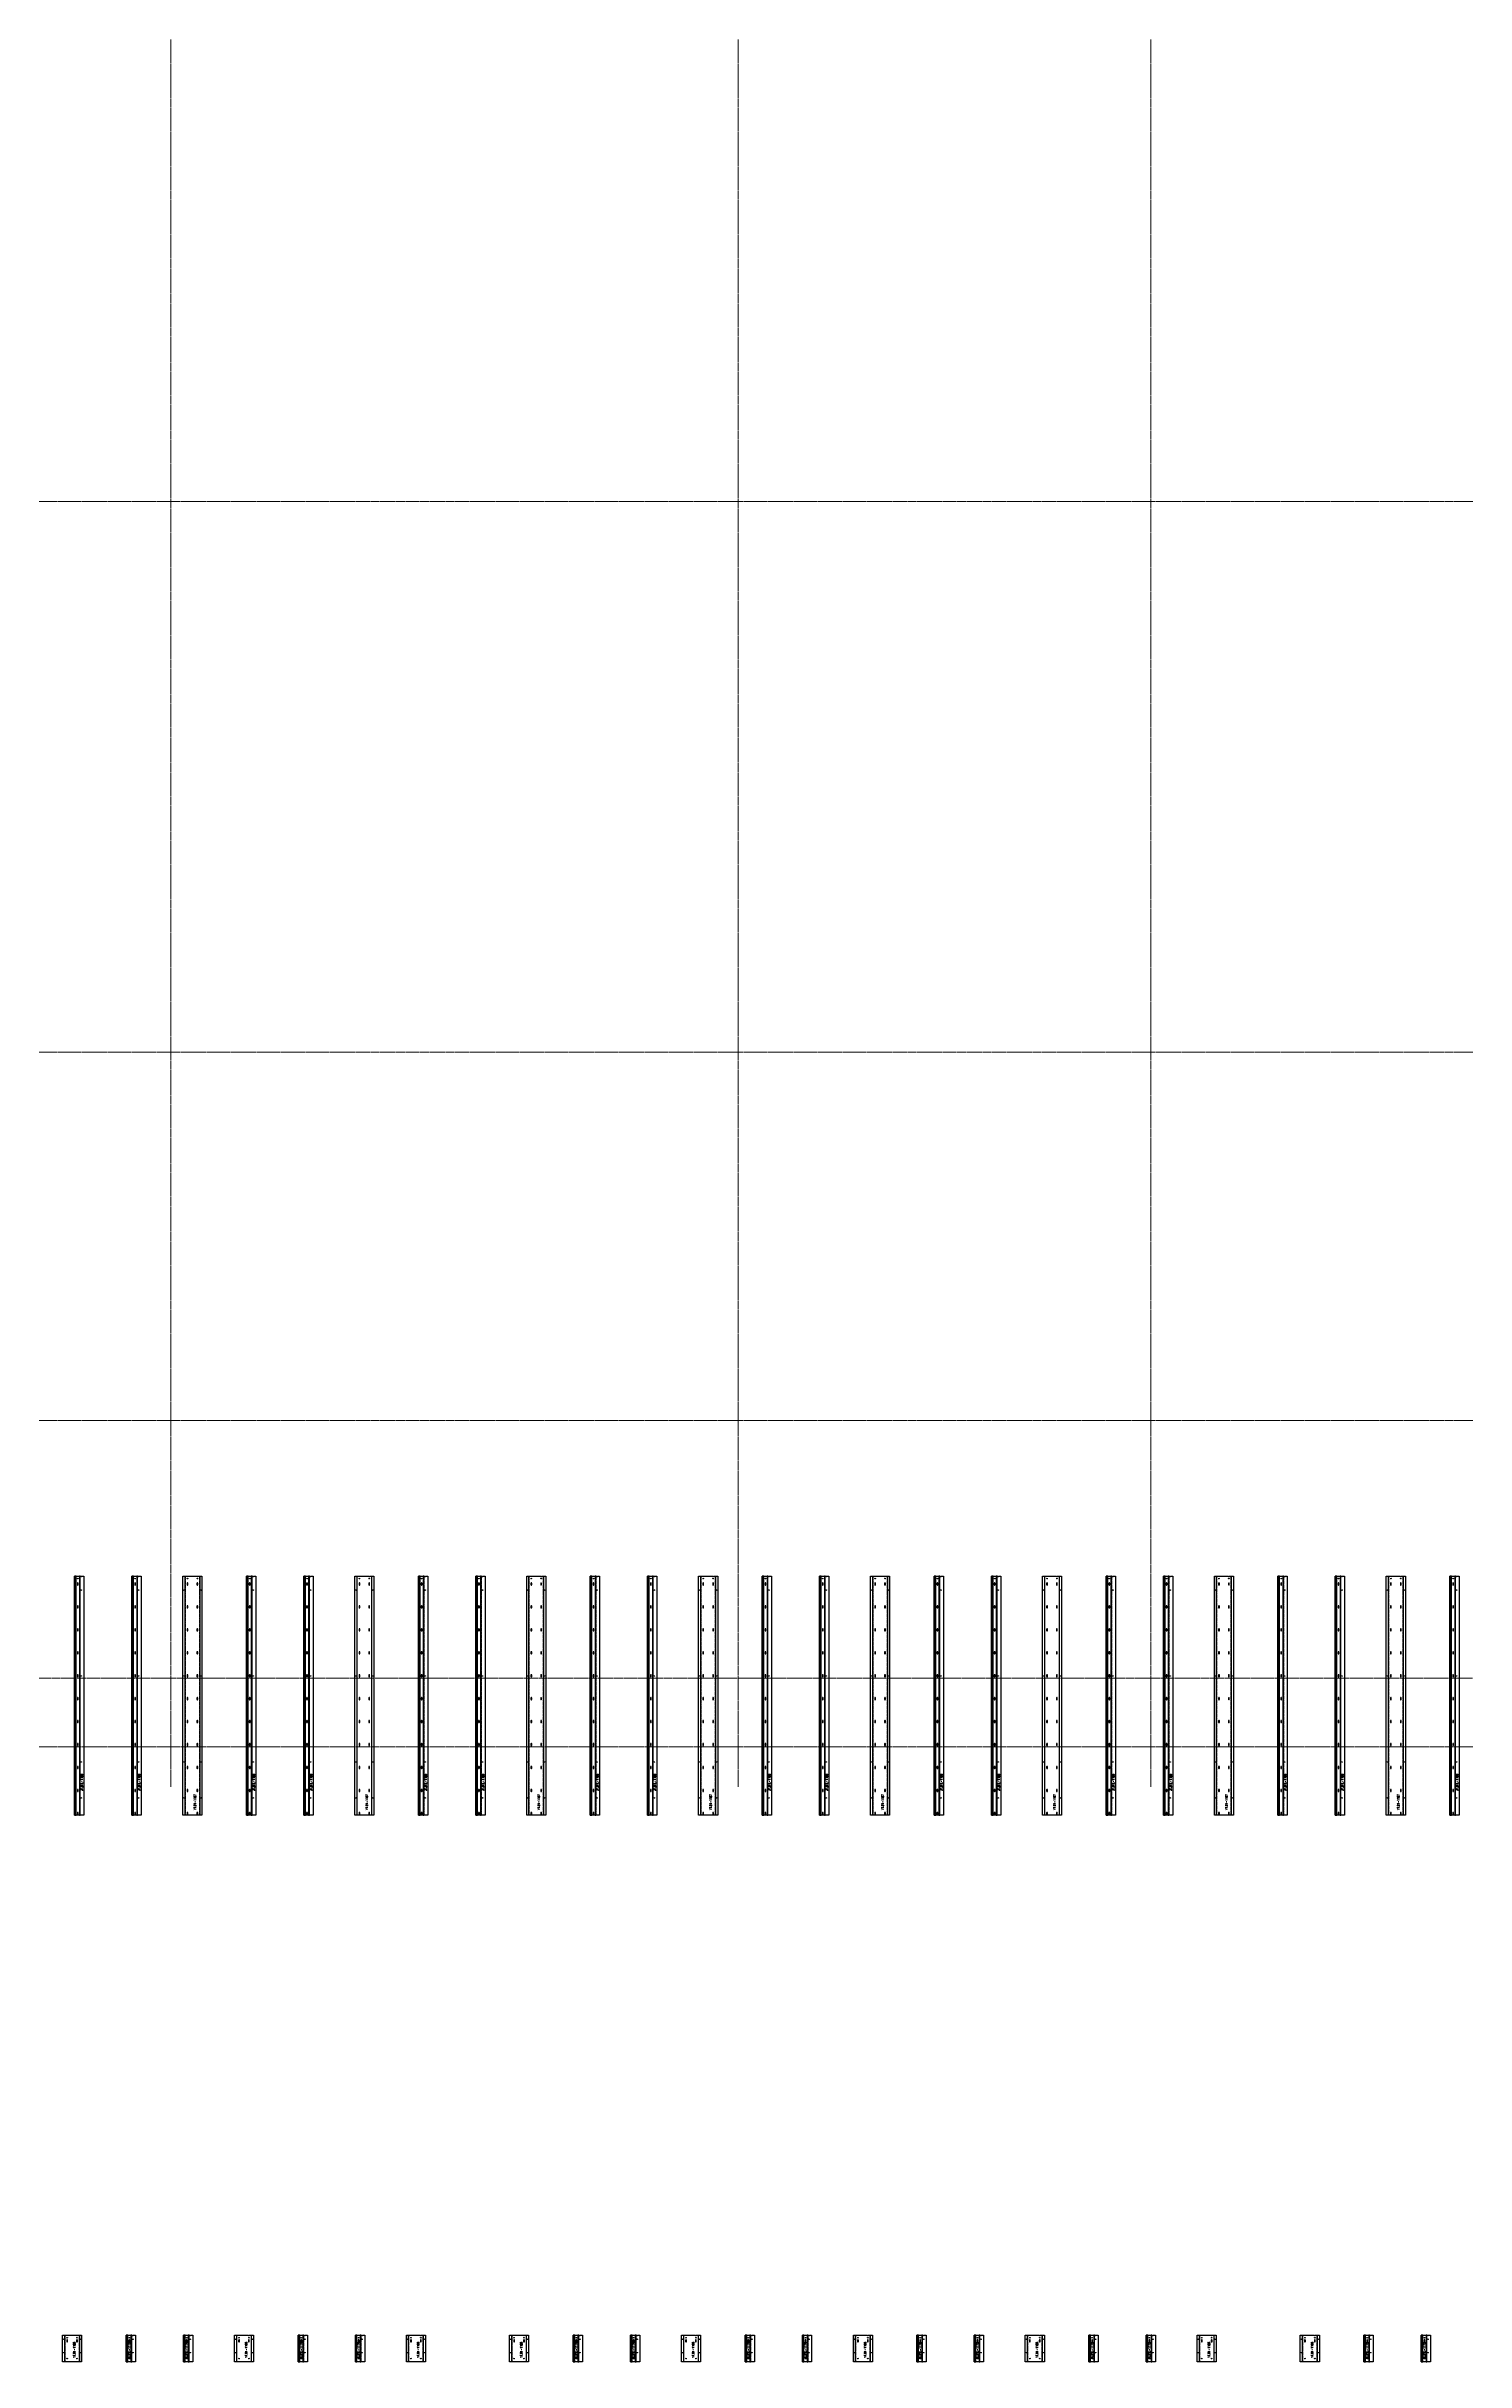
# Model space of a CAD drawing. Header units: inches. Extents: x 841 to 14134, y -5681 to -3225.
# Drawn here: x 3582 to 4078, y -5648 to -4840 of the extents above; entities that cross this region are included whole.
import ezdxf

# ---------------------------------------------------------------- set-up
doc = ezdxf.new("R2010")
doc.units = ezdxf.units.IN
doc.header["$MEASUREMENT"] = 0
for name, pattern in [('NBK_Center', [0.541667, 0.333333, -0.0625, 0.083333, -0.0625]), ('NBK_Center2', [0.270833, 0.166667, -0.03125, 0.041667, -0.03125]), ('NBK_CenterX2', [1.083333, 0.666667, -0.125, 0.166667, -0.125]), ('NBK_Hidden', [0.125, 0.083333, -0.041667])]:
    doc.linetypes.add(name, pattern=pattern)
doc.layers.get('Defpoints').update_dxf_attribs({"color": 250, "lineweight": 0})
for name, color, linetype, lineweight in [('!Extrusion', 140, 'Continuous', 25), ('!Gridline', 112, 'NBK_CenterX2', 5), ('!Linetype_Center', 220, 'NBK_Center', 9), ('!Linetype_Center2', 222, 'NBK_Center2', 9)]:
    doc.layers.add(name, color=color, linetype=linetype, lineweight=lineweight)
doc.styles.add('Romans', font='romans.shx', dxfattribs={"width": 0.8})

# ---------------------------------------------------------------- blocks, each defined once
blk = doc.blocks.new('WEEP HOLE')
at = {"layer": '!Linetype_Center'}
for p, q in [((-0.22, 0.37), (0.22, 0.37)), ((0, 0.83), (0, -0.08))]:
    blk.add_line(p, q, dxfattribs=at)
at = {"color": 0}
blk.add_lwpolyline([(-0.14, 0.61), (-0.14, 0.14, 0.414214), (0, 0, 0.414214), (0.14, 0.14), (0.14, 0.61, 0.414214), (0, 0.75, 0.414214)], format="xyb", close=True, dxfattribs=at)
blk = doc.blocks.new('TAP HOLE_5mm')
at = {"layer": '!Linetype_Center2'}
for points in [[(-0.18, 0), (0.18, 0)], [(0, 0.18), (0, -0.18)]]:
    blk.add_lwpolyline(points, dxfattribs=at)
blk.add_circle((0, 0), 0.101)
blk = doc.blocks.new('VT.01-1187')
at = {"layer": '!Extrusion'}
blk.add_lwpolyline([(3.33, 0), (-3.33, 0), (-3.33, 83.38), (1.58, 83.38, 1), (1.86, 83.38), (3.33, 83.38)], format="xyb", close=True, dxfattribs=at)
blk.add_lwpolyline([(1.86, 83.38), (2.54, 83.38), (2.54, 0), (-2.54, 0), (-2.54, 83.38), (1.58, 83.38)], dxfattribs=at)
at = {"layer": '!Extrusion', "linetype": 'NBK_Hidden'}
blk.add_lwpolyline([(1.86, 83.38), (2.46, 83.38), (2.46, 0), (-2.46, 0), (-2.46, 83.38), (1.58, 83.38)], dxfattribs=at)
at = {"layer": '!Extrusion', "rotation": 360}
for name, p in [('WEEP HOLE', (-1.72, 80.25)), ('TAP HOLE_5mm', (-1.72, 82.5)), ('WEEP HOLE', (1.72, 80.25)), ('TAP HOLE_5mm', (1.72, 82.5)), ('TAP HOLE_5mm', (-2.93, 78.49)), ('WEEP HOLE', (-1.72, 72.25)), ('WEEP HOLE', (1.72, 72.25)), ('TAP HOLE_5mm', (2.93, 78.49)), ('WEEP HOLE', (-1.72, 64.25)), ('WEEP HOLE', (1.72, 64.25)), ('WEEP HOLE', (-1.72, 56.25)), ('WEEP HOLE', (1.72, 56.25)), ('TAP HOLE_5mm', (-2.93, 48.54)), ('WEEP HOLE', (-1.72, 48.25)), ('WEEP HOLE', (1.72, 48.25)), ('TAP HOLE_5mm', (2.93, 48.54)), ('WEEP HOLE', (-1.72, 40.25)), ('WEEP HOLE', (1.72, 40.25)), ('WEEP HOLE', (-1.72, 32.25)), ('WEEP HOLE', (1.72, 32.25)), ('WEEP HOLE', (-1.72, 24.25)), ('WEEP HOLE', (1.72, 24.25)), ('TAP HOLE_5mm', (-2.93, 18.54)), ('WEEP HOLE', (-1.72, 16.25)), ('WEEP HOLE', (1.72, 16.25)), ('TAP HOLE_5mm', (2.93, 18.54)), ('WEEP HOLE', (-1.72, 8.25)), ('WEEP HOLE', (1.72, 8.25)), ('TAP HOLE_5mm', (-2.93, 6)), ('WEEP HOLE', (-1.72, 0.24)), ('WEEP HOLE', (1.72, 0.24)), ('TAP HOLE_5mm', (2.93, 6))]:
    blk.add_blockref(name, p, dxfattribs=at)
at = {"layer": 'Defpoints', "color": 1, "insert": (0.89, 4.59), "char_height": 0.75, "width": 1.65, "attachment_point": 5, "rotation": 90, "style": 'Romans'}
blk.add_mtext('VT.01-1187', dxfattribs=at)
blk = doc.blocks.new('VT.01-1186')
at = {"layer": '!Extrusion'}
blk.add_lwpolyline([(3.33, 0), (-3.33, 0), (-3.33, 9.24), (1.58, 9.24, 1), (1.86, 9.24), (3.33, 9.24)], format="xyb", close=True, dxfattribs=at)
blk.add_lwpolyline([(1.86, 9.24), (2.54, 9.24), (2.54, 0), (-2.54, 0), (-2.54, 9.24), (1.58, 9.24)], dxfattribs=at)
at = {"layer": '!Extrusion', "linetype": 'NBK_Hidden'}
blk.add_lwpolyline([(1.86, 9.24), (2.46, 9.24), (2.46, 0), (-2.46, 0), (-2.46, 9.24), (1.58, 9.24)], dxfattribs=at)
at = {"layer": '!Extrusion'}
for name, p in [('TAP HOLE_5mm', (-1.72, 8.36)), ('TAP HOLE_5mm', (1.72, 8.36)), ('TAP HOLE_5mm', (-2.93, 7.85)), ('TAP HOLE_5mm', (-2.93, 3.17)), ('WEEP HOLE', (-1.72, 6.88)), ('TAP HOLE_5mm', (-1.72, 1.09)), ('WEEP HOLE', (1.72, 6.88)), ('TAP HOLE_5mm', (1.72, 1.09)), ('TAP HOLE_5mm', (2.93, 7.85)), ('TAP HOLE_5mm', (2.93, 3.17))]:
    blk.add_blockref(name, p, dxfattribs=at)
at = {"layer": 'Defpoints', "color": 1, "insert": (0.77, 4.18), "char_height": 0.75, "width": 1.65, "attachment_point": 5, "rotation": 90, "style": 'Romans'}
blk.add_mtext('VT.01-1186', dxfattribs=at)
blk = doc.blocks.new('JT.01L-1180')
at = {"layer": '!Extrusion'}
for points in [[(0.57, 0), (0.57, 83.38), (0, 83.38), (0, 0)], [(1.95, 0), (1.95, 83.38), (1.69, 83.38), (1.69, 0)]]:
    blk.add_lwpolyline(points, close=True, dxfattribs=at)
blk.add_lwpolyline([(0, 0), (0, 83.38), (2.22, 83.38, 1), (2.5, 83.38), (3.25, 83.38), (3.25, 0)], format="xyb", close=True, dxfattribs=at)
at = {"layer": '!Extrusion', "linetype": 'NBK_Hidden'}
for points in [[(0.08, 0), (0.08, 83.38), (0, 83.38), (0, 0)], [(1.95, 0), (1.95, 83.38), (1.87, 83.38), (1.87, 0)]]:
    blk.add_lwpolyline(points, close=True, dxfattribs=at)
at = {"layer": '!Extrusion'}
for p in [(1.13, 80.25), (1.13, 72.25), (1.13, 64.25), (1.13, 56.25), (1.13, 48.25), (1.13, 40.25), (1.13, 32.25), (1.13, 24.25), (1.13, 16.25), (1.13, 8.25), (1.13, 0.24)]:
    blk.add_blockref('WEEP HOLE', p, dxfattribs=at)
at = {"layer": '!Extrusion', "rotation": 360}
for p in [(1.13, 82.5), (2.36, 78.49), (2.36, 48.54), (2.36, 18.54), (2.36, 6)]:
    blk.add_blockref('TAP HOLE_5mm', p, dxfattribs=at)
at = {"layer": 'Defpoints', "color": 2, "insert": (2.54, 11.46), "char_height": 0.75, "width": 1.65, "attachment_point": 5, "rotation": 90, "style": 'Romans'}
blk.add_mtext('JT.01L-1180', dxfattribs=at)
blk = doc.blocks.new('JT.01L-1179')
at = {"layer": '!Extrusion'}
blk.add_lwpolyline([(3.25, 0), (0, 0), (0, 9.24), (2.22, 9.24, 1), (2.5, 9.24), (3.25, 9.24)], format="xyb", close=True, dxfattribs=at)
at = {"layer": '!Extrusion', "linetype": 'NBK_Hidden'}
for points in [[(0, 9.24), (0, 0), (0.08, 0), (0.08, 9.24)], [(1.87, 9.24), (1.87, 0), (1.95, 0), (1.95, 9.24)]]:
    blk.add_lwpolyline(points, close=True, dxfattribs=at)
at = {"layer": '!Extrusion'}
for points in [[(0, 9.24), (0, 0), (0.57, 0), (0.57, 9.24)], [(1.69, 9.24), (1.69, 0), (1.95, 0), (1.95, 9.24)]]:
    blk.add_lwpolyline(points, close=True, dxfattribs=at)
at = {"layer": '!Extrusion', "rotation": 360}
for p in [(1.13, 8.36), (1.13, 1.09), (2.36, 7.85), (2.36, 3.17)]:
    blk.add_blockref('TAP HOLE_5mm', p, dxfattribs=at)
at = {"layer": '!Extrusion'}
blk.add_blockref('WEEP HOLE', (1.13, 6.88), dxfattribs=at)
at = {"layer": 'Defpoints', "color": 2, "insert": (1.13, 3.89), "char_height": 0.75, "width": 1.65, "attachment_point": 5, "rotation": 90, "style": 'Romans'}
blk.add_mtext('JT.01L-1179', dxfattribs=at)
blk = doc.blocks.new('NORTH PENTHOUSE TRACK')
at = {"color": 144}
for name, p in [('JT.01L-1180', (1812.87, 240.62)), ('JT.01L-1180', (1832.87, 240.62)), ('JT.01L-1180', (1872.87, 240.62)), ('JT.01L-1180', (1892.87, 240.62)), ('JT.01L-1180', (1932.87, 240.62)), ('JT.01L-1180', (1952.87, 240.62)), ('JT.01L-1180', (1992.87, 240.62)), ('JT.01L-1180', (2012.87, 240.62)), ('JT.01L-1180', (2052.87, 240.62)), ('JT.01L-1180', (2072.87, 240.62)), ('JT.01L-1180', (2112.87, 240.62)), ('JT.01L-1180', (2132.87, 240.62)), ('JT.01L-1180', (2172.87, 240.62)), ('JT.01L-1180', (2192.87, 240.62)), ('JT.01L-1180', (2232.87, 240.62)), ('JT.01L-1180', (2252.87, 240.62)), ('JT.01L-1180', (2292.87, 240.62)), ('JT.01L-1179', (1830.87, 49.98)), ('JT.01L-1179', (1850.87, 49.98)), ('JT.01L-1179', (1890.87, 49.98)), ('JT.01L-1179', (1910.87, 49.98)), ('JT.01L-1179', (1986.87, 49.98)), ('JT.01L-1179', (2006.87, 49.98)), ('JT.01L-1179', (2046.87, 49.98)), ('JT.01L-1179', (2066.87, 49.98)), ('JT.01L-1179', (2106.87, 49.98)), ('JT.01L-1179', (2126.87, 49.98)), ('JT.01L-1179', (2166.87, 49.98)), ('JT.01L-1179', (2186.87, 49.98)), ('JT.01L-1179', (2262.87, 49.98)), ('JT.01L-1179', (2282.87, 49.98))]:
    blk.add_blockref(name, p, dxfattribs=at)
at = {"color": 6}
for name, p in [('VT.01-1187', (1854, 240.62)), ('VT.01-1187', (1914, 240.62)), ('VT.01-1187', (1974, 240.62)), ('VT.01-1187', (2034, 240.62)), ('VT.01-1187', (2094, 240.62)), ('VT.01-1187', (2154, 240.62)), ('VT.01-1187', (2214, 240.62)), ('VT.01-1187', (2274, 240.62)), ('VT.01-1186', (1812, 49.98)), ('VT.01-1186', (1872, 49.98)), ('VT.01-1186', (1932, 49.98)), ('VT.01-1186', (1968, 49.98)), ('VT.01-1186', (2028, 49.98)), ('VT.01-1186', (2088, 49.98)), ('VT.01-1186', (2148, 49.98)), ('VT.01-1186', (2208, 49.98)), ('VT.01-1186', (2244, 49.98))]:
    blk.add_blockref(name, p, dxfattribs=at)

msp = doc.modelspace()

# ---------------------------------------------------------------- linework, layer by layer
at = {"layer": '!Gridline'}
for p, q in [((3625.71, -5447, -1349.31), (3625.71, -3249.34, -1349.31)), ((3823.71, -5447, -1349.31), (3823.71, -3249.34, -1349.31)), ((3967.71, -5447, -1349.31), (3967.71, -3249.34, -1349.31)), ((850.77, -4998.72), (4569.06, -4998.72)), ((850.77, -5190.72, -1349.31), (4569.06, -5190.72, -1349.31)), ((850.77, -5319.22, -1349.31), (4576.61, -5319.22, -1349.31)), ((850.77, -5433.12, -1349.31), (4576.61, -5433.12, -1349.31))]:
    msp.add_line(p, q, dxfattribs=at)
at = {"layer": '!Gridline', "elevation": -1349.31}
msp.add_lwpolyline([(848.42, -5380.03), (974.23, -5380.03), (987.52, -5409.12), (4406.21, -5409.12)], dxfattribs=at)

# ---------------------------------------------------------------- block references
at = {"color": 144}
msp.add_blockref('NORTH PENTHOUSE TRACK', (1779.21, -5697.51, -1349.31), dxfattribs=at)

doc.saveas('drawing.dxf')
